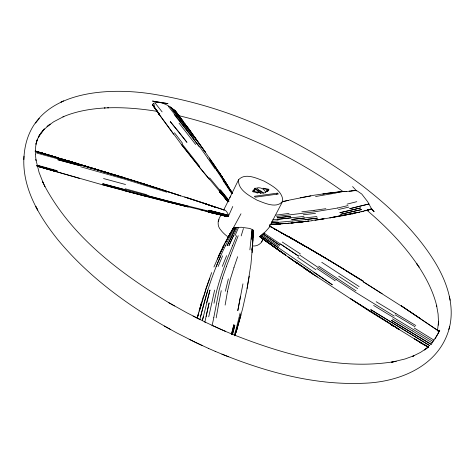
<?xml version="1.0" encoding="UTF-8"?>
<svg xmlns="http://www.w3.org/2000/svg" width="475" height="475" viewBox="0 0 475 475"><rect width="100%" height="100%" fill="white"/><g stroke="black" fill="none" stroke-linecap="round" stroke-linejoin="round"><path stroke-width="0.71" d="M224.295 209.944C226.058 210.33 226.979 212.212 227.852 213.631C230.054 217.704 226.563 216.998 222.923 215.496M253.252 231.396L253.264 230.642M438.395 325.179L438.556 321.177L437.463 331.087M23.857 159.594C26.066 90.749 105.349 85.648 156.53 94.721C231.735 107.439 302.765 140.891 363.488 186.616C390.189 207.314 415.227 230.975 433.426 259.671C447.296 281.426 457.057 309.284 447.201 334.62C434.471 368.155 396.975 382.262 363.66 383.248C312.431 385.48 261.962 370.922 215.127 351.304M23.982 156.18C21.743 187.637 39.14 216.434 58.11 240.047C88.896 277.127 128.47 306.001 170.329 329.395M252.884 241.175L253.252 230.464L252.451 229.591L249.654 228.433L241.175 227.246L233.552 227.923L228.962 235.796L229.573 234.656M35.393 154.268L35.714 146.205L36.818 140.802L35.892 144.24L37.555 139.133L36.337 141.71L39.811 134.366L38.267 137.53L44.306 128.915L40.577 133.499L44.11 129.473L50.142 124.135L47.007 126.629L53.657 121.796L63.882 116.47L62.961 116.868C76.267 111.186 90.737 108.793 105.106 107.95L104.464 107.985L108.401 107.801L107.76 107.825C124.331 107.243 140.921 108.704 157.267 111.388M252.748 240.867L253.205 230.328M249.28 276.135L247.053 288.646L250.942 264.29L252.89 241.526M252.136 252.7L253.252 230.464L252.914 231.159M259.795 236.586L265.602 231.515L268.808 227.887L282.779 201.109C282.815 191.069 271.712 185.505 264.118 181.141C256.625 178.232 245.106 172.562 238.563 179.77L229.763 197.76M252.011 249.791L252.178 247.659L251.958 250.503M251.281 239.317L252.047 229.888L249.874 249.832M221.225 215.003C217.586 219.539 216.695 225.845 220.97 230.238A23.204 10.527 26.9 0 0 228.457 237.221M238.563 179.77C237.737 190.012 249.547 195.801 257.112 200.201C264.539 203.057 276.783 209.071 282.779 201.109M225.12 305.075L227.454 291.68M216.167 317.9L218.702 303.863M213.786 317.52L219.046 290.433L222.383 278.148M240.362 296.75L237.791 310.697L242.951 283.836M218.643 303.869L221.249 290.664M247.012 289.049L242.63 308.679L236.93 329.27L240.932 315.216M208.721 316.819L214.629 290.088M212.04 325.892L213.845 317.514M206.091 316.552L209.119 302.884L204.82 322.258M214.005 303.252C217.615 283.201 224.972 264.147 232.72 245.397M203.348 316.356L202.386 320.595L210.003 290.005L206.554 302.789M198.146 314.622L197.291 318.102L203.312 296.513M199.892 319.705C205.598 294.268 213.893 269.396 225.322 245.943M227.4 291.662L230.328 279.205L233.985 267.514M438.74 332.292L438.858 331.188L401.304 305.9M225.358 291.27L228.38 278.855M236.52 327.554L240.124 313.049M231.491 334.234L233.92 324.603L231.414 334.471M200.688 316.261L207.795 290.047M197.25 318.084L197.689 316.362M448.78 329.537L449.653 326.367M349.422 214.498L371.723 209.131L367.715 201.786L361.772 194.067L357.42 191.051L355.122 190.511L353.756 190.701M234.84 335.576L240.861 314.497M201.75 302.848L199.886 309.427L205.651 290.189L209.819 278.237M200.937 304.534L201.412 302.884M199.031 311.208L200.011 307.836M198.681 312.835L198.17 314.575A322.335 25.092 -67.7 0 1 197.273 318.036M200.468 306.215L201.388 302.931M234.312 335.136L236.538 327.619M241.181 235.903L243.432 228.499M199.536 309.486L200.527 306.155M234.727 335.849L236.948 328.777M234.959 335.463L236.912 329.294L234.893 335.611M203.68 296.406L205.663 290.166M233.932 267.526L237.654 256.714M205.325 290.29L211.69 272.585M222.342 278.13L226.391 266.546M238.213 235.707L230.452 255.752M226.338 266.558L230.512 255.787M222.3 266.398L226.617 255.669M232.673 245.409L236.621 235.707M220.305 252.605L217.425 259.065M218.126 266.487L222.591 255.841M269.337 226.997L269.592 225.868M213.94 266.992L218.583 256.387M216.131 266.647L220.661 256.037M234.977 235.76L238.628 227.252M219.699 253.893L219.141 255.158L222.128 248.864M160.556 102.541L168.002 103.597L152.463 101.056L159.535 102.374C165.71 103.728 171.736 107.13 175.934 111.821L175.138 110.752L178.808 115.651M220.946 251.364L223.339 246.371M124.883 189.715L102.707 183.724L167.812 201.044L228.505 216.03L232.762 206.471M229.039 245.522L237.156 227.703M228.998 245.51L233.344 235.897M218.512 256.441L219.753 253.822M220.323 252.623L221.493 250.117M438.882 332.025L439.761 330.143L435.147 338.865M223.315 246.412L222.739 247.647L224.562 243.996M219.094 255.17L220.893 251.37M223.387 246.424L224.544 243.978M438.294 333.266L438.591 332.648M225.227 242.79L225.809 241.603M235.855 227.709L227.109 245.706L235.974 227.466M223.784 209.813L230.601 196.199M225.292 245.949L230.066 236.413M253.211 191.704L254.422 189.299L255.158 189.929L253.49 191.419L257.735 192.161L258.471 192.797L253.068 191.817L252.391 191.229L254.422 189.299M254.701 189.4L255.307 188.201L261.268 193.349L260.549 193.444L254.588 188.29L255.307 188.201M257.123 193.367L257.735 192.161M266.588 191.924L267.805 189.549L263.69 188.83L262.96 188.201L268.215 189.163L268.892 189.739L268.28 190.926M267.003 191.538L268.215 189.163M222.733 247.606L226.403 240.421M276.8 194.299L277.4 193.141L278.397 193.99L255.366 197.178L254.351 196.3L277.4 193.141M252.718 245.973C257.563 246.495 261.862 243.414 263.168 238.753M261.476 241.989L263.192 238.717M234.674 227.81L230.054 236.437M226.017 241.484L230.963 232.263M229.74 234.502L240.979 213.792M218.167 221.314L219.034 219.688M227.252 239.115L233.504 227.911M225.791 241.609L225.162 242.784L230.862 232.322L229.591 234.573M227.08 239.186L227.745 237.981M437.849 334.079L438.217 333.426M231.467 231.283L233.445 227.947L234.341 228.226M437.404 334.839L431.306 344.084M230.826 232.394L232.863 228.968M230.25 233.516L230.898 232.4M233.403 228.036L232.815 228.974M231.533 231.194L232.198 230.084M438.419 331.318L438.858 331.188L401.31 305.853L420.25 318.517M39.312 118.382L35.595 123.114M268.892 189.739L266.986 191.662L266.255 191.033L267.805 189.549M268.197 242.761L259.688 236.562L290.172 258.4L312.817 273.974L303.668 267.775M428.444 346.667L424.555 350.01L427.251 347.866L420.512 352.397L412.662 356.303L413.98 355.728L405.027 358.987L391.442 362.217L396.138 361.327C340.213 371.07 283.444 354.469 231.782 334.026M159.469 102.362L155.004 102.754L153.36 103.526L152.457 104.524L159.107 114.327L152.606 105.04L153.223 105.403M223.773 210.158L224.147 209.974M62.7 101.27L60.984 102.072L63.644 100.837M370.761 209.321L371.729 209.024L374.039 211.5L371.717 209.012L370.761 209.321L371.717 209.012M370.755 209.374L371.735 209.059L374.039 211.5M368.333 210.033L369.514 209.701M367.133 210.336L368.327 209.998M371.604 208.881L367.104 210.087L371.688 208.935M363.464 211.274L362.247 211.601L363.506 211.25M347.059 204.137L356.784 201.685M352.076 213.94L353.347 213.619M367.175 210.223L364.729 210.823L368.374 209.92L367.157 210.211M361.012 211.844L362.282 211.541M337.63 207.991L347.961 205.592M338.443 209.511L348.834 207.112M358.518 212.438L359.771 212.153M289.097 200.141L311.244 195.789L300.152 197.808M346.756 215.056L314.996 220.341M259.665 236.609L270.352 244.37M337.636 208.026L314.788 211.797L276.527 216.458M315.554 196.519L336.27 192.975M311.849 195.54L333.61 192.47L323.214 193.8M318.012 219.646L324.051 218.767L311.903 220.477M314.028 210.342L325.874 208.691M311.938 220.75L297.564 222.425M275.933 215.127L289.115 213.4M308.78 221.101L300.841 222.057L302.427 221.861M305.158 219.652L317.502 218.102L292.155 221.071M322.715 194.067L324.853 193.806M326.984 193.539L329.122 193.277M330.541 193.099L332.672 192.838M304.617 218.037L291.662 219.474L316.908 216.523M292.588 222.929L294.233 222.722M304.077 221.641L308.827 221.053M301.827 211.826L314.034 210.377M303.276 214.795L315.525 213.346M344.773 191.377L334.804 192.541L344.826 191.366M290.445 216.273L277.097 217.835L290.462 216.285M272.721 219.866L303.982 216.398M275.316 224.342L287.482 223.333M290.884 223.06L299.232 222.181M290.908 223.078L294.251 222.739M302.48 221.819L305.662 221.481L300.853 221.979M277.643 219.308L291.086 217.841M344.316 191.366L333.67 192.464M346.02 191.55L355.199 190.606M297.582 222.348L294.268 222.662M271.706 221.481L278.13 220.857M271.207 222.971L292.161 221.053M282.376 223.713L285.825 223.398L278.878 223.915M285.79 223.523L289.239 223.191M292.606 222.882L287.488 223.369M271.32 222.953L278.54 222.342M269.972 224.734L275.363 224.295M275.369 224.236L269.996 224.627L273.529 224.467M343.473 191.603L346.334 191.395M349.196 191.182L352.064 190.974M277.091 224.218L278.861 224.093M285.825 223.458L287.529 223.345M271.771 224.604L273.547 224.485M351.868 190.73L354.118 190.594M275.304 224.307L278.896 224.028M269.996 224.627L271.807 224.544M258.37 190.137L261.238 191.17L263.572 193.07M223.571 215.638L227.828 216.618L208.157 211.993M208.543 211.832L228.333 216.434L167.402 201.833L102.238 184.686L146.3 196.454L188.207 206.969L167.414 201.81M224.449 215.781L208.27 212.004L228.018 216.6L207.979 211.939M178.915 115.692C238.005 129.776 293.954 156.299 343.229 191.698M208.786 211.345L228.505 216.03M227.086 216.392L207.723 211.672L227.371 216.493M221.908 215.021L226.801 216.214L226.409 215.935M216.119 213.578L220.388 214.635M221.813 214.985L226.801 216.214M208.287 211.648L210.437 212.183M208.97 210.621L224.996 214.67M208.941 210.651L228.528 215.626M188.539 206.334L146.757 195.534M199.981 209.677L207.017 211.488M124.391 190.689L146.282 196.436M103.538 178.547L125.56 184.514M80.655 166.767L124.456 179.075L166.927 192.221M36.783 153.069L79.723 164.908L123.156 177.573M125.139 188.765L146.965 194.762M37.715 165.3L57.184 170.703M37.228 166.197L102.054 184.698M39.484 152.428L58.342 157.89L55.575 157.053M56.911 157.92L122.378 177.127L79.105 164.213M41.622 152.92L50.041 155.373L35.114 151.002M38.813 152.143L41.634 152.95M36.824 165.442L57.03 171.22L36.605 165.365M79.568 178.41L36.949 166.102M35.56 151.353L56.305 157.308L35.667 151.388L44.407 153.947M38.98 166.553L56.531 171.606L37.501 166.096M39.496 152.398L49.982 155.467M52.755 156.328L54.845 156.928L50.671 155.675M79.414 164.534L101.288 170.863M38.285 166.464L56.555 171.754M35.672 151.169L38.879 152.095M58.318 157.943L55.545 157.13L69.356 161.221M47.185 154.642L41.592 153.009M35.275 151.05L44.46 153.74M37.103 166.001L38.35 166.369M36.029 151.27L38.796 152.19M74.83 162.872L77.562 163.691L66.595 160.443L99.18 170.382M101.923 171.475L123.506 177.864M101.258 170.869L144.21 183.95M61.115 158.703L63.87 159.535M50.012 155.39L52.79 156.227M66.577 160.425L69.32 161.257M72.081 162.076L74.795 162.901M99.281 170.293L66.666 160.33L99.269 170.317M123.156 177.555L165.46 190.754M63.834 159.576L65.888 160.212M121.968 176.985L143.29 183.659M99.958 170.531L109.594 173.541L99.869 170.602M144.204 183.956L222.9 209.487M142.809 183.617L163.507 190.237M186.123 197.333L206.37 203.912M184.632 196.959L204.185 203.466M205.432 203.698L224.028 210.009M204.885 203.698L216.713 207.741L204.897 203.68M221.884 354.148L228.499 356.79M218.791 328.433L225.364 331.312L212.236 325.452M202.112 345.503L195.516 342.404L208.662 348.49M225.209 331.247L231.948 334.091M208.561 348.448L215.276 351.363M218.69 328.385L205.663 322.329M189.181 339.316L195.558 342.422L176.617 332.832L164.285 325.998M44.87 186.414L42.738 181.907L44.87 186.414L44.377 185.398C71.565 236.698 119.807 272.953 168.471 302.492L186.812 312.764L205.699 322.347M193.058 316.053L199.334 319.23M274.366 228.897L275.613 229.603M269.313 226.005L272.448 227.792M273.701 228.505L276.836 230.292M278.718 231.367L279.977 232.079M288.135 236.259L325.779 258.299L306.957 247.131M288.171 236.312L325.88 258.311L363.583 281.402M288.028 236.265L306.82 247.172M291.899 238.913L293.152 239.643M168.328 302.415L174.503 305.995M424.359 344.951L419.282 341.976L428.45 347.445M426.918 346.447L427.999 347.011M307.01 247.172L344.624 269.669M421.83 343.431L369.598 311.309L310.508 272.454L317.383 277.067M419.461 341.673L428.444 347.029L424.519 344.69M395.093 314.812L415.019 326.747M395.918 313.571L415.803 325.523M429.501 345.491L370.738 309.635L429.816 345.681M376.188 301.726L395.912 313.613M392.409 318.856L412.377 330.891M325.856 258.281L344.541 269.586M394.238 316.083L355.163 292.036L336.163 279.538M373.623 305.443L433.058 341.454M412.407 330.861L432.113 342.837M396.714 328.195L399.208 329.715M414.2 328.005L433.942 340.142M344.559 269.604L363.613 281.39M345.183 270.275L353.145 275.215M354.374 275.975L359.272 279.015M360.495 279.775L362.336 280.915M382.126 293.71L363.126 281.711L401.185 305.971M359.147 286.609L321.765 262.295M264.89 233.694L263.904 233.053L298.632 256.156L280.606 244.055M338.681 276.218L357.651 288.616M282.263 242.03L300.396 253.941M356.012 290.837L318.683 266.113M299.565 254.998L336.134 279.567M316.884 268.446L335.225 280.808M313.933 272.389L332.328 284.78L260.822 235.63L277.928 247.6M292.398 259.973L296.899 263.073L290.154 258.406M297.7 257.373L315.923 269.741M299.149 264.623L301.405 266.196M278.819 246.412L261.868 234.775L262.331 235.089M308.222 270.892L303.679 267.734L310.531 272.407L308.257 270.803M290.178 258.358L292.422 259.926L287.957 256.791M272.656 245.717L259.772 236.485L285.855 255.063M274.722 247.475L272.525 245.925L285.736 255.229A231.266 84.835 29.4 0 1 279.08 250.592L263.851 239.691M276.978 248.876L281.372 251.993M299.155 264.646L294.678 261.452L296.887 263.073M276.967 248.918L279.158 250.479M266.065 241.146L268.221 242.695M259.73 236.514L261.749 238.023M367.323 210.579C386.787 227.181 404.884 245.706 419.045 267.104L416.64 263.53L417.003 264.058M352.61 186.574L356.452 190.736M219.218 190.897L228.261 201.406M199.933 167.77L228.053 201.447M219.402 191.354L227.994 201.406M228.784 201.376L219.432 190.416L228.451 201.02M228.143 201.578L219.592 191.544L227.727 201.133M228.279 201.721L219.818 191.752L227.626 200.978M209.618 177.864L228.932 201.192M224.764 197.44L220.151 191.959L227.691 200.967M225.69 198.538L228.457 201.828M219.693 190.19L228.873 201.139M221.475 193.283L222.425 194.423M223.85 196.133L224.8 197.273M226.219 198.983L227.644 200.693M225.625 198.283L228.41 201.632M228.528 200.325L219.978 190.006L228.623 200.509M224.117 196.181L225.019 197.279M226.83 199.476L227.733 200.575M199.595 167.479L209.148 179.128M220.483 189.822L228.433 199.678M174.224 114.6L190.813 135.571M179.045 123.138L195.67 144.525M175.429 115.294L199.898 147.096M168.287 106.293L175.406 115.259M199.613 166.327L181.967 143.824M170.145 106.946L194.079 137.869M155.289 103.223L162.106 111.88M181.682 144.851L199.387 167.123L181.682 144.851L158.899 114.036L173.624 134.265M177.87 114.332L176.896 113.08L192.268 133.76M174.456 132.762L182.584 143.343M181.699 119.486L183.659 122.063M186.509 125.928L187.506 127.247M184.632 123.316L185.583 124.587M189.394 129.817L188.433 128.523L189.418 129.847M180.773 118.168L182.679 120.781M190.867 135.583L198.888 146.383M182.709 120.721L183.659 122.01M188.29 129.034L196.127 139.662M197.066 140.57L173.909 109.666C192.785 133.944 210.591 159.042 227.228 184.9M155.77 109.102L157.385 111.358M158.193 112.486L159.808 114.736L153.544 105.937M199.945 147.107L207.682 158.08M205.461 152.261L186.443 125.727L205.544 152.457M153.36 103.526L154.749 105.527M153.484 105.866L154.559 107.409M207.7 158.116L215.276 169.148M209.671 159.689L217.188 170.709M209.344 157.979L213.103 163.531M216.273 169.896L223.992 181.361M219.765 173.464L212.331 162.391L232.322 192.987M223.119 180.66L231.129 192.612M218.114 171.582L232.643 193.693L225.726 183.035M223.244 178.903L222.3 177.478L231.521 191.912L230.648 190.416M218.607 171.831L222.336 177.49L218.66 171.843M222.33 177.412L218.637 171.766L221.421 176.005M228.802 187.488L226.931 184.644L228.784 187.548M418.695 266.57C426.657 278.766 433.396 291.977 436.78 306.215L436.561 305.259L438.093 314.017L438.514 322.472M231.557 191.87L232.174 192.832M226.058 183.142L226.967 184.579M229.686 189.002L230.595 190.445M37.721 210.164L35.797 206.471L37.228 209.22M43.219 182.94L39.093 172.514L35.827 159.303M449.338 296.275L450.14 300.242M36.088 160.698L35.405 154.506M252.736 239.81L252.474 244.126L252.718 239.798M253.056 231.776L252.938 234.697L253.056 231.776M253.068 230.108L252.534 240.516L253.068 230.108M265.703 192.114L265.335 192.708L262.556 193.171L256.601 188.035C260.128 186.901 264.1 188.949 265.703 192.114M234.822 325.44L232.453 334.513L234.822 325.44M221.172 251.233L218.779 256.328L223.577 246.282L221.172 251.233M228.249 216.487L208.4 211.945L228.196 216.523M359.628 206.233L349.683 208.703L369.039 203.965L359.628 206.233M360.561 207.955L339.963 212.699L360.561 207.955M288.426 200.302L282.791 201.649L288.42 200.302M361.41 209.612L340.676 214.278L361.41 209.612M354.635 213.352L353.353 213.655L354.653 213.364M357.17 212.491L329.983 217.829L357.17 212.491M305.633 221.243L292.576 222.644L305.633 221.243M285.808 223.292L270.346 224.473L285.808 223.292M280.648 223.832L278.884 223.957L280.636 223.856M228.528 215.804L208.875 210.983L228.528 215.804M220.477 214.664L216.172 213.602L220.471 214.664M224.265 214.189L208.988 210.259L228.475 215.312L224.265 214.189M80.245 165.733L57.79 159.707L80.239 165.739M56.614 157.563L35.132 151.477L78.761 163.988L56.614 157.563M115.793 175.477L110.972 173.969L115.793 175.471M120.608 176.979L118.542 176.338L120.608 176.979M146.454 184.977L143.011 183.873L146.454 184.983M154.025 187.417L150.587 186.307L154.019 187.429M180.648 195.866L164.208 190.481L180.643 195.86M271.86 227.299L269.378 225.916L287.571 236.182L271.86 227.299M282.5 233.522L281.248 232.809L282.483 233.51M287.506 236.366L283.753 234.234L287.506 236.366M305.775 246.709L288.188 236.556L305.781 246.709M394.202 326.675L391.715 325.179L394.202 326.675M431.104 344.345L391.406 320.328L431.104 344.345M419.378 341.78L414.325 338.734L421.889 343.342L419.378 341.78M399.362 329.46L350.479 298.656L399.362 329.46M263.655 234.383L262.907 233.896L279.728 245.219L263.655 234.383M312.966 273.76L294.797 261.286L312.966 273.76M228.101 201.37L219.266 191.128L228.053 201.352M178.63 131.712L170.228 121.57L186.96 142.357L178.63 131.712M179.146 117.681L171.445 107.801L187.138 128.096L179.146 117.681M178.82 115.538L177.858 114.291L180.743 118.073L178.802 115.538M176.801 112.913L175.067 110.669L178.719 115.455L176.801 112.913M159.428 114.546L152.819 105.201L159.428 114.546M232.281 193.45L224.889 182.174L232.281 193.45M224.158 180.144L220.447 174.456L227.828 185.891L224.158 180.144"/></g></svg>
